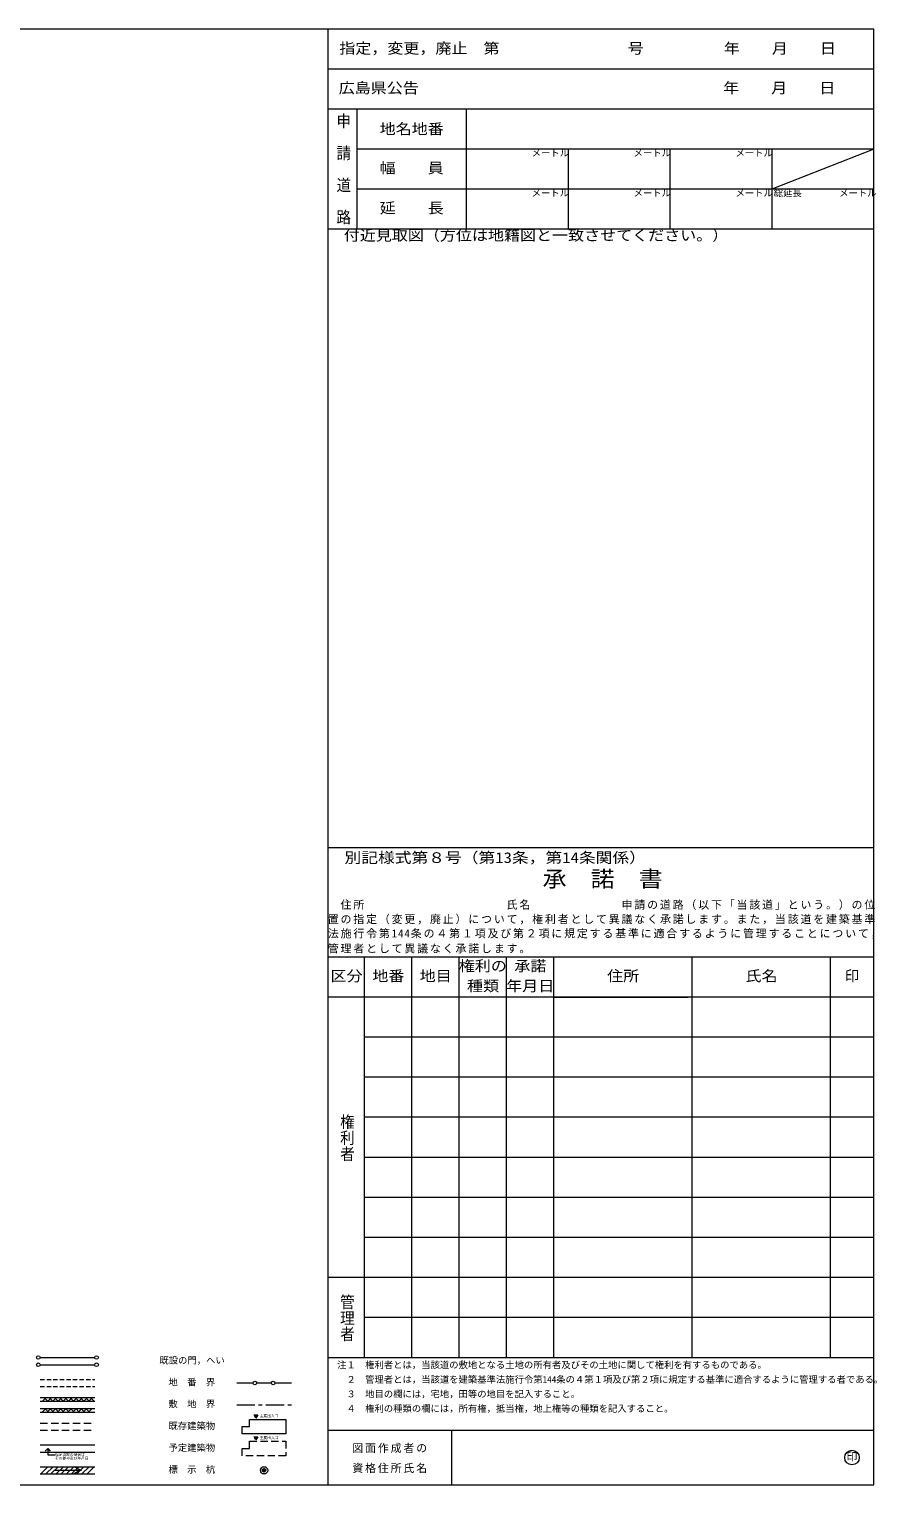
# Model space of a CAD drawing. Units: millimetres on the paper. Extents: x -287 to 287, y -200 to 200.
# Drawn here: x 55 to 287.3, y -200 to 200 of the extents above; entities that cross this region are included whole.
import ezdxf
from ezdxf.enums import TextEntityAlignment as Align

# ---------------------------------------------------------------- set-up
doc = ezdxf.new("R2010")
doc.units = ezdxf.units.MM
for name, pattern in [('CHAIN1', [8, 5, -1, 1, -1]), ('DASHED1', [1.8, 1.2, -0.6]), ('DASHED2', [3, 2, -1])]:
    doc.linetypes.add(name, pattern=pattern)
doc.layers.add('0-0_図枠', color=7, linetype='Continuous', lineweight=18)
doc.styles.add('@ＭＳ ゴシック', font='')
doc.styles.add('ＭＳ ゴシック', font='')
doc.styles.get('@ＭＳ ゴシック').set_extended_font_data('@MS Gothic')
doc.styles.get('ＭＳ ゴシック').set_extended_font_data('MS Gothic')

msp = doc.modelspace()

# ---------------------------------------------------------------- hatches: boundary and pattern name
at = {"layer": '0-0_図枠'}
msp.add_hatch(color=256, dxfattribs=at).paths.add_polyline_path([(120, -196, 1), (119, -196, 1)])

# ---------------------------------------------------------------- linework, layer by layer
for p, q in [((287, 200), (-287, 200)), ((137, 200), (137, -200)), ((287, 189), (137, 189)), ((287, 178), (137, 178)), ((145, 178), (145, 145)), ((175, 178), (175, 145)), ((287, 167), (145, 167)), ((203, 167), (203, 145)), ((231, 167), (231, 145)), ((259, 167), (259, 145)), ((287, 167), (259, 156)), ((287, 156), (145, 156)), ((287, 145), (137, 145)), ((287, -25), (137, -25)), ((287, -55), (137, -55)), ((147, -55), (147, -165)), ((160, -55), (160, -165)), ((173, -55), (173, -165)), ((186, -55), (186, -165)), ((199, -55), (199, -165)), ((237, -55), (237, -165)), ((275, -55), (275, -165)), ((287, -66), (137, -66)), ((199, -66), (236, -66)), ((287, -77), (147, -77)), ((287, -88), (147, -88)), ((287, -99), (147, -99)), ((287, -110), (147, -110)), ((287, -121), (147, -121)), ((287, -132), (147, -132)), ((287, -143), (137, -143)), ((287, -154), (147, -154)), ((58, -165), (73, -165)), ((58, -167), (73, -167)), ((137, -165), (287, -165)), ((112, -172), (116.5, -172)), ((117.5, -172), (121.5, -172)), ((122.5, -172), (127, -172)), ((58, -176), (73, -176)), ((58.688, -177), (59.688, -176)), ((59.106, -176), (60.106, -177)), ((60.103, -177), (61.103, -176)), ((60.52, -176), (61.52, -177)), ((61.517, -177), (62.517, -176)), ((61.934, -176), (62.934, -177)), ((62.931, -177), (63.931, -176)), ((63.348, -176), (64.348, -177)), ((64.345, -177), (65.345, -176)), ((64.762, -176), (65.762, -177)), ((65.759, -177), (66.759, -176)), ((66.177, -176), (67.177, -177)), ((67.174, -177), (68.174, -176)), ((67.591, -176), (68.591, -177)), ((68.588, -177), (69.588, -176)), ((69.005, -176), (70.005, -177)), ((70.002, -177), (71.002, -176)), ((70.419, -176), (71.419, -177)), ((71.416, -177), (72.416, -176)), ((71.833, -176), (72.833, -177)), ((58, -177), (73, -177)), ((58, -179), (73, -179)), ((58, -180), (73, -180)), ((58.517, -180), (59.517, -179)), ((59.277, -179), (60.277, -180)), ((59.931, -180), (60.931, -179)), ((60.691, -179), (61.691, -180)), ((61.345, -180), (62.345, -179)), ((62.106, -179), (63.106, -180)), ((62.759, -180), (63.759, -179)), ((63.52, -179), (64.52, -180)), ((64.174, -180), (65.174, -179)), ((64.934, -179), (65.934, -180)), ((65.588, -180), (66.588, -179)), ((66.348, -179), (67.348, -180)), ((67.002, -180), (68.002, -179)), ((67.762, -179), (68.762, -180)), ((68.416, -180), (69.416, -179)), ((69.177, -179), (70.177, -180)), ((69.831, -180), (70.831, -179)), ((70.591, -179), (71.591, -180)), ((71.245, -180), (72.245, -179)), ((137, -185), (287, -185)), ((171, -185), (171, -200)), ((58, -189), (73, -189)), ((58, -191), (73, -191)), ((60.089, -190.034), (59.381, -190.741)), ((60.089, -190.034), (60.796, -190.741)), ((60.089, -190.034), (60.089, -191.754)), ((60.089, -191.754), (62.062, -191.754)), ((58, -195), (73, -195)), ((58.144, -197), (60.144, -195)), ((59.558, -197), (61.558, -195)), ((60.973, -197), (62.973, -195)), ((61.75, -196), (69.401, -196)), ((62.387, -197), (64.387, -195)), ((63.801, -197), (65.801, -195)), ((65.215, -197), (67.215, -195)), ((66.63, -197), (68.63, -195)), ((69.044, -196), (67.312, -195)), ((69.044, -196), (67.33, -196.989)), ((68.044, -197), (70.044, -195)), ((69.458, -197), (71.458, -195)), ((70.872, -197), (72.872, -195)), ((58, -197), (73, -197))]:
    msp.add_line(p, q, dxfattribs=at)
at = {"layer": '0-0_図枠', "linetype": 'DASHED1'}
for p, q in [((58, -171), (73, -171)), ((58, -173), (73, -173))]:
    msp.add_line(p, q, dxfattribs=at)
at = {"layer": '0-0_図枠', "linetype": 'CHAIN1'}
msp.add_line((112, -178), (127, -178), dxfattribs=at)
at = {"layer": '0-0_図枠', "linetype": 'DASHED2'}
for p, q in [((58, -183), (73, -183)), ((58, -185), (73, -185))]:
    msp.add_line(p, q, dxfattribs=at)
at = {"layer": '0-0_図枠'}
msp.add_lwpolyline([(-287, -200), (287, -200), (287, 200)], dxfattribs=at)
for points in [[(115.5, -182), (125.5, -182), (125.5, -186), (113.5, -186), (113.5, -184), (115.5, -184)], [(116.78, -180.761), (117.78, -180.761), (117.28, -181.627)], [(116.78, -186.761), (117.78, -186.761), (117.28, -187.627)]]:
    msp.add_lwpolyline(points, close=True, dxfattribs=at)
at = {"layer": '0-0_図枠', "linetype": 'DASHED2'}
msp.add_lwpolyline([(115.5, -188), (125.5, -188), (125.5, -192), (113.5, -192), (113.5, -190), (115.5, -190)], close=True, dxfattribs=at)
at = {"layer": '0-0_図枠'}
for centre, radius in [((57.5, -165), 0.5), ((57.5, -167), 0.5), ((73.5, -165), 0.5), ((73.5, -167), 0.5), ((117, -172), 0.5), ((122, -172), 0.5), ((281, -192.5), 2), ((119.5, -196), 1), ((119.5, -196), 0.5)]:
    msp.add_circle(centre, radius, dxfattribs=at)
for points in [[(117.78, -180.761), (117.28, -181.627), (116.78, -180.761)], [(117.78, -186.761), (117.28, -187.627), (116.78, -186.761)]]:
    msp.add_solid(points, dxfattribs=at)

# ---------------------------------------------------------------- texts
at = {"layer": '0-0_図枠', "style": 'ＭＳ ゴシック'}
for s, width, p in [('指定，変更，廃止\u3000第\u3000\u3000\u3000\u3000\u3000\u3000\u3000\u3000号\u3000\u3000\u3000\u3000\u3000年\u3000\u3000月\u3000\u3000日', 1.1, (140.169, 192.375)), ('広島県公告\u3000\u3000\u3000\u3000\u3000\u3000\u3000\u3000\u3000\u3000\u3000\u3000\u3000\u3000\u3000\u3000\u3000\u3000\u3000年\u3000\u3000月\u3000\u3000日', 1.1, (140, 181.5)), ('地名地番', 1.1, (151.255, 170.222)), ('幅\u3000\u3000員', 1.1, (151.25, 159.5)), ('延\u3000\u3000長', 1.1, (151.25, 148.5)), ('\u3000付近見取図（方位は地籍図と一致させてください。）', 1.1, (137, 141)), ('\u3000別記様式第８号（第13条，第14条関係）', 1.15, (137, -30)), ('権利の', 1.1, (173, -59.75)), ('承諾', 1.1, (188.25, -59.75)), ('区分', 1.1, (137.75, -62.5)), ('地番', 1.1, (149.25, -62.5)), ('地目', 1.1, (162.25, -62.5)), ('住所', 1.1, (213.75, -62.5)), ('氏名', 1.1, (251.75, -62.5)), ('種類', 1.1, (175.25, -65.25)), ('年月日', 1.1, (186, -65.25))]:
    msp.add_text(s, height=2.933, dxfattribs=dict(at, width=width)).set_placement(p, align=Align.BOTTOM_LEFT)
at = {"layer": '0-0_図枠', "style": '@ＭＳ ゴシック', "width": 1.1}
for s, p in [('申\u3000請\u3000道\u3000路', (139, 177)), ('権利者', (140, -98)), ('管理者', (140, -147.5))]:
    msp.add_text(s, height=2.933, rotation=270, dxfattribs=at).set_placement(p, align=Align.BOTTOM_LEFT)
at = {"layer": '0-0_図枠', "color": 4, "style": 'ＭＳ ゴシック'}
for s, p in [('メートル', (193, 164.5)), ('メートル', (221, 164.5)), ('メートル', (249, 164.5)), ('総延長\u3000\u3000\u3000\u3000メートル', (259.5, 153.5)), ('メートル', (193, 153.5)), ('メートル', (221, 153.5)), ('メートル', (249, 153.5)), ('既設の門，へい', (90.75, -167.25)), ('\u3000注１\u3000権利者とは，当該道の敷地となる土地の所有者及びその土地に関して権利を有するものである。', (137, -168.5)), ('地\u3000番\u3000界', (93.25, -173.25)), ('\u3000\u3000２\u3000管理者とは，当該道を建築基準法施行令第144条の４第１項及び第２項に規定する基準に適合するように管理する者である。', (137, -172.5)), ('\u3000\u3000３\u3000地目の欄には，宅地，田等の地目を記入すること。', (137, -176.5)), ('敷\u3000地\u3000界', (93.25, -179.25)), ('\u3000\u3000４\u3000権利の種類の欄には，所有権，抵当権，地上権等の種類を記入すること。', (137, -180.5)), ('既存建築物', (93.25, -185.25)), ('予定建築物', (93.25, -191.25)), ('標\u3000示\u3000杭', (93.25, -197.25))]:
    msp.add_text(s, height=1.833, dxfattribs=at).set_placement(p, align=Align.BOTTOM_LEFT)
at = {"layer": '0-0_図枠', "color": 3, "style": 'ＭＳ ゴシック', "width": 1.1}
msp.add_text('承\u3000諾\u3000書', height=4.399, dxfattribs=at).set_placement((196, -37), align=Align.BOTTOM_LEFT)
at = {"layer": '0-0_図枠', "style": 'ＭＳ ゴシック'}
for s, height, p in [('印', 2.933, (279, -62.5)), ('主要出入口', 0.7331, (118.323, -181.634)), ('主要出入口', 0.7331, (118.323, -187.634)), ('指定道路の場合は', 0.7331, (62.062, -192.254)), ('印', 2.199, (279.5, -194)), ('その番号及び年月日', 0.7331, (62.062, -193.254))]:
    msp.add_text(s, height=height, dxfattribs=at).set_placement(p, align=Align.BOTTOM_LEFT)
at = {"layer": '0-0_図枠', "char_height": 2.199, "attachment_point": 7, "style": 'ＭＳ ゴシック'}
for s, insert in [('\\T1.17;\u3000住所\u3000\u3000\u3000\u3000\u3000\u3000\u3000\u3000\u3000\u3000\u3000氏名\u3000\u3000\u3000\u3000\u3000\u3000\u3000申請の道路（以下「当該道」という。）の位', (137, -42)), ('\\T1.17;置の指定（変更，廃止）について，権利者として異議なく承諾します。また，当該道を建築基準', (137, -46)), ('\\T1.17;法施行令第144条の４第１項及び第２項に規定する基準に適合するように管理することについて，', (137.021, -49.915)), ('\\T1.17;管理者として異議なく承諾します。', (137, -54)), ('\\T1.17;図面作成者の', (143.75, -191.25)), ('\\T1.17;資格住所氏名', (143.75, -196.75))]:
    msp.add_mtext(s, dxfattribs=dict(at, insert=insert))

doc.saveas('drawing.dxf')
